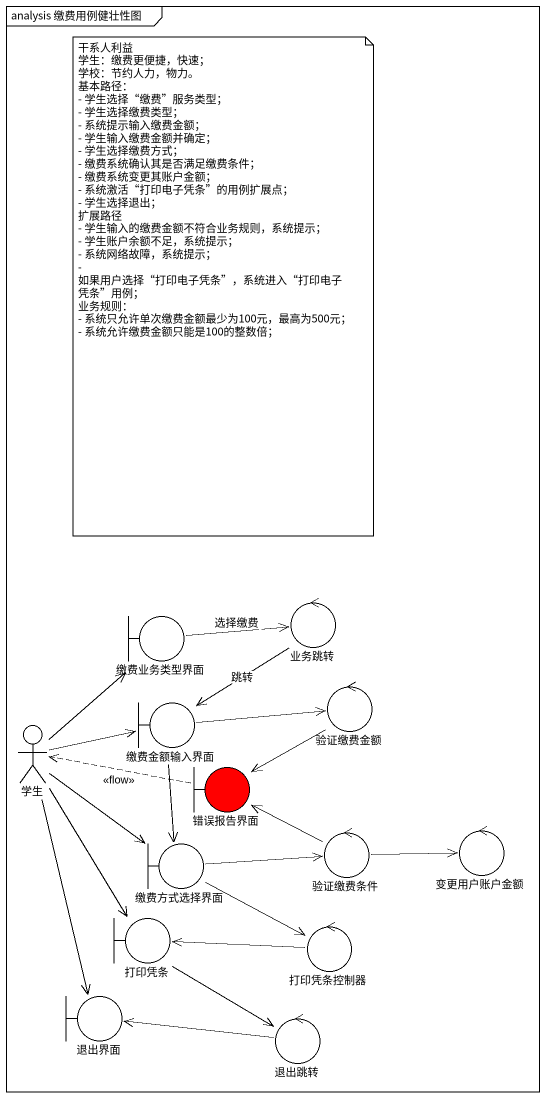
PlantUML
@startuml
mainframe analysis 缴费用例健壮性图
control 业务跳转
boundary 缴费业务类型界面
control 验证缴费金额
actor 学生
boundary 缴费金额输入界面
boundary 错误报告界面 #FF0000
control 验证缴费条件
control 变更用户账户金额
boundary 缴费方式选择界面
boundary 打印凭条
control 打印凭条控制器
boundary 退出界面
control 退出跳转
业务跳转 --> 缴费金额输入界面 : 跳转
缴费业务类型界面 -right-> 业务跳转 : 选择缴费
验证缴费金额 --> 错误报告界面
学生 -up-> 缴费业务类型界面
学生 -right-> 缴费金额输入界面
学生 --> 缴费方式选择界面
学生 --> 打印凭条
学生 --> 退出界面
缴费金额输入界面 -right-> 验证缴费金额
缴费金额输入界面 --> 缴费方式选择界面
错误报告界面 .left.> 学生 : <<flow>>
验证缴费条件 -left-> 错误报告界面
验证缴费条件 -right-> 变更用户账户金额
缴费方式选择界面 -right-> 验证缴费条件
缴费方式选择界面 -right-> 打印凭条控制器
打印凭条 --> 退出跳转
打印凭条控制器 -left-> 打印凭条
退出跳转 -left-> 退出界面
note as N1
  干系人利益
  学生：缴费更便捷，快速；
  学校：节约人力，物力。
  基本路径：
  - 学生选择“缴费”服务类型；
  - 学生选择缴费类型；
  - 系统提示输入缴费金额；
  - 学生输入缴费金额并确定；
  - 学生选择缴费方式；
  - 缴费系统确认其是否满足缴费条件；
  - 缴费系统变更其账户金额；
  - 系统激活“打印电子凭条”的用例扩展点；
  - 学生选择退出；
  扩展路径
  - 学生输入的缴费金额不符合业务规则，系统提示；
  - 学生账户余额不足，系统提示；
  - 系统网络故障，系统提示；
  - 如果用户选择“打印电子凭条”，系统进入“打印电子凭条”用例；
  业务规则：
  - 系统只允许单次缴费金额最少为100元，最高为500元；
  - 系统允许缴费金额只能是100的整数倍；
end note
@enduml
